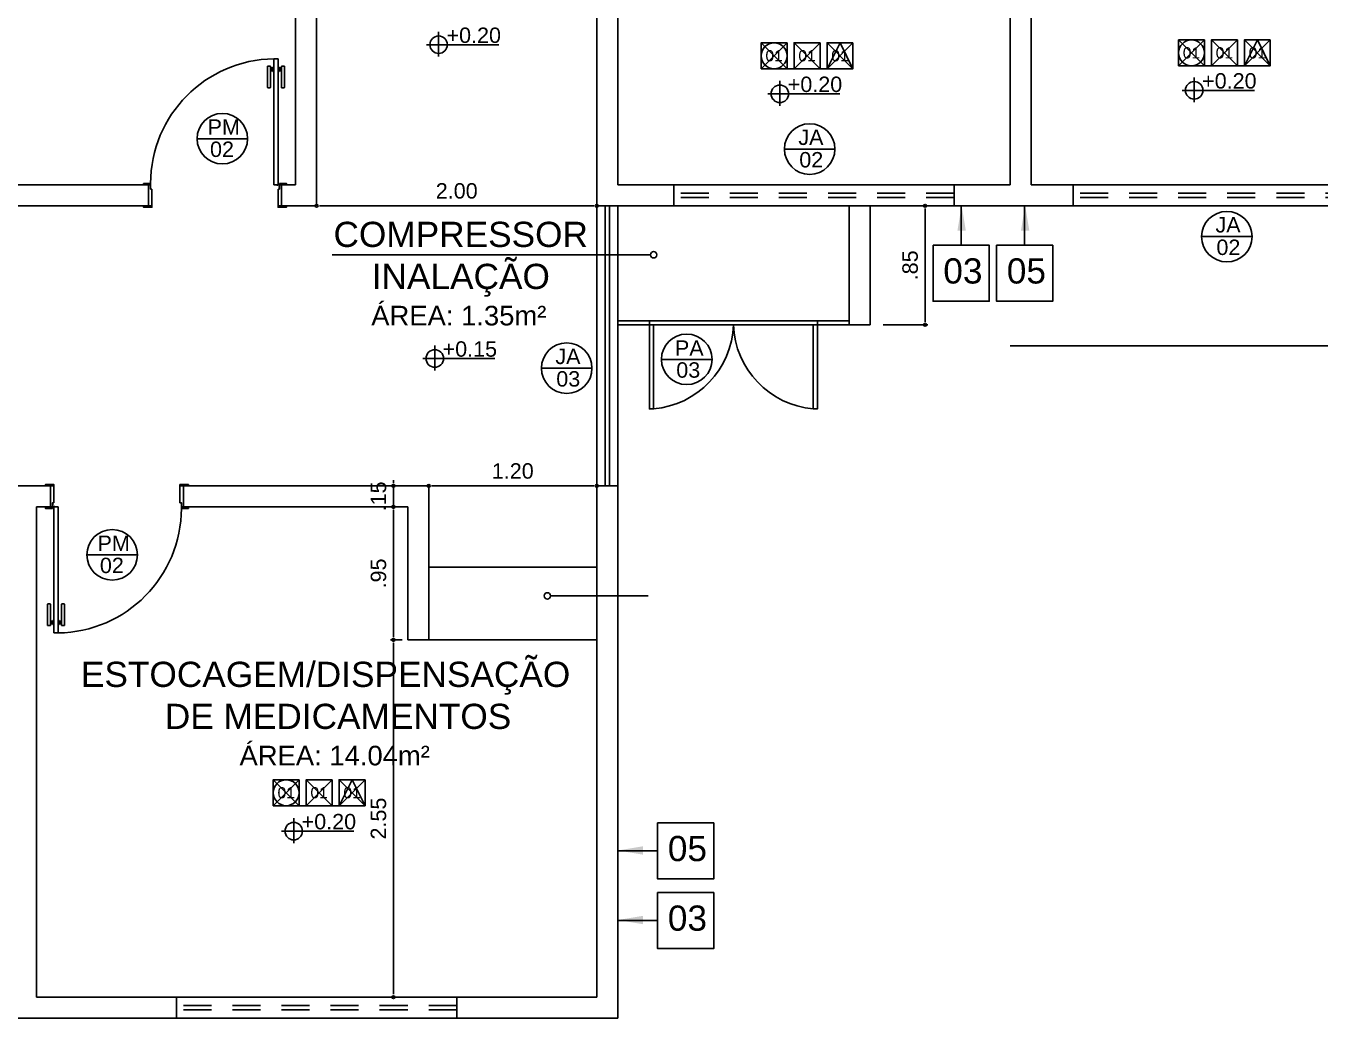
# Model space of a CAD drawing. Header units: millimetres. Extents: x 2125 to 3408, y 1171 to 1686.
# Drawn here: x 2905.72 to 2914.96, y 1466.03 to 1473.12 of the extents above; entities that cross this region are included whole.
import ezdxf
from ezdxf.enums import TextEntityAlignment as Align

# ---------------------------------------------------------------- set-up
doc = ezdxf.new("R2010")
doc.units = ezdxf.units.MM
doc.linetypes.add('CONTORNO_QUADRO_T', pattern=[0.35, 0.2, -0.15])
for name, color, linetype in [('CALÇADA', 252, 'Continuous'), ('cotas', 7, 'Continuous'), ('ESQUADRIA', 3, 'Continuous'), ('ESQUADRIAS', 7, 'Continuous'), ('Esquadrias portas', 7, 'Continuous'), ('Esquadrias_Portas', 2, 'Continuous'), ('JANELA2', 1, 'Continuous'), ('LAYOUT', 7, 'Continuous'), ('PAREDE', 4, 'Continuous'), ('TEXTO01', 7, 'Continuous'), ('TEXTO02', 3, 'Continuous'), ('TEXTO03', 2, 'Continuous'), ('TEXTO_ESP_FORRO', 62, 'Continuous'), ('TEXTO_ESP_PAREDES', 10, 'Continuous'), ('TEXTO_ESP_PISO', 150, 'Continuous')]:
    doc.layers.add(name, color=color, linetype=linetype)
doc.styles.add('ARIAL', font='sanss___.ttf')
doc.styles.add('ROMANS', font='arial.ttf')
doc.styles.get("Standard").update_dxf_attribs({"font": 'arial.ttf'})
doc.styles.add('TEXTO1', font='swissko.ttf', dxfattribs={"width": 0.6, "height": 0.1})
doc.dimstyles.new('ESCALA75', dxfattribs={"dimtxt": 0.11, "dimasz": 0.02, "dimexe": 0.02, "dimexo": 0.04, "dimgap": 0.05, "dimtad": 1, "dimzin": 4, "dimdsep": 46, "dimtxsty": 'ROMANS', "dimblk1": 'PPC', "dimblk2": 'PPC', "dimsah": 1, "dimcen": 0.02, "dimclrd": 7, "dimclre": 7, "dimclrt": 3, "dimazin": 1, "dimtfac": 1, "dimtix": 1, "dimtmove": 0, "dimatfit": 3, "dimldrblk": 'PPC', "dimfxl": 0, "dimtolj": 1, "dimtzin": 12, "dimarcsym": 0})

# ---------------------------------------------------------------- blocks, each defined once
blk = doc.blocks.new('P90_02')
at = {"layer": 'ESQUADRIAS', "color": 2}
for p, q in [((0.025, 0.075), (0.025, 0.975)), ((0.025, 0.975), (0.055, 0.975)), ((0.055, 0.975), (0.055, 0.075)), ((0.055, 0.075), (0.025, 0.075))]:
    blk.add_line(p, q, dxfattribs=at)
at = {"layer": 'ESQUADRIAS', "color": 3, "linetype": 'Continuous'}
for p, q in [((-0.02, 0.7698), (-0.02, 0.9215)), ((0, 0.9215), (0, 0.7698)), ((0.023, 0.88), (0.023, 0.92)), ((0.057, 0.88), (0.057, 0.92)), ((0.08, 0.9215), (0.08, 0.7698)), ((0.1, 0.7698), (0.1, 0.9215)), ((-0.0035, 0.7668), (-0.0175, 0.7668)), ((0.0835, 0.7668), (0.0975, 0.7668))]:
    blk.add_line(p, q, dxfattribs=at)
at = {"layer": 'ESQUADRIAS', "color": 3}
for p, q in [((0, 0.9215), (-0.02, 0.9215)), ((0, 0.91), (0.023, 0.91)), ((0, 0.9), (0.023, 0.9)), ((0, 0.89), (0.023, 0.89)), ((0.023, 0.92), (0.025, 0.92)), ((0.023, 0.88), (0.025, 0.88)), ((0.057, 0.92), (0.055, 0.92)), ((0.057, 0.88), (0.055, 0.88)), ((0.08, 0.91), (0.057, 0.91)), ((0.08, 0.9), (0.057, 0.9)), ((0.08, 0.89), (0.057, 0.89)), ((0.08, 0.9215), (0.1, 0.9215))]:
    blk.add_line(p, q, dxfattribs=at)
at = {"layer": 'ESQUADRIAS'}
for p, q in [((0.0165, 0.0585), (0.0165, 0.0615)), ((0.0315, 0.0735), (0.0285, 0.0735))]:
    blk.add_line(p, q, dxfattribs=at)
at = {"layer": 'ESQUADRIAS', "color": 3}
for points in [[(0.015, 0.085), (-0.035, 0.085), (-0.035, 0.075), (0.015, 0.075)], [(0.985, 0.085), (0.935, 0.085), (0.935, 0.075), (0.985, 0.075)], [(0.025, -0.075), (0, -0.075), (-0.035, -0.075), (-0.035, -0.085), (0.025, -0.085)], [(0.985, -0.075), (0.925, -0.075), (0.925, -0.085), (0.985, -0.085)]]:
    blk.add_lwpolyline(points, close=True, dxfattribs=at)
at = {"layer": 'ESQUADRIAS', "color": 2}
for points in [[(0.025, 0.045), (0.015, 0.045), (0.015, 0.075), (0, 0.075), (0, -0.075), (0.025, -0.075)], [(0.925, 0.045), (0.935, 0.045), (0.935, 0.075), (0.95, 0.075), (0.95, -0.075), (0.925, -0.075)]]:
    blk.add_lwpolyline(points, close=True, dxfattribs=at)
at = {"layer": 'ESQUADRIAS', "color": 1}
for points in [[(0.016, 0.0705, -0.236068), (0.015, 0.0725), (0.015, 0.07), (0.015, 0.05), (0.016, 0.05)], [(0.0195, 0.074, 0.236068), (0.0175, 0.075), (0.02, 0.075), (0.04, 0.075), (0.04, 0.074)]]:
    blk.add_lwpolyline(points, format="xyb", close=True, dxfattribs=at)
at = {"layer": 'ESQUADRIAS'}
for points in [[(0.0173, 0.0625), (0.0165, 0.0615), (0.016, 0.0615)], [(0.0173, 0.0575), (0.0165, 0.0585), (0.016, 0.0585)], [(0.0173, 0.0596), (0.0175, 0.0596), (0.0175, 0.0575), (0.0173, 0.0575), (0.0173, 0.0625), (0.0175, 0.0625), (0.0175, 0.0604), (0.0173, 0.0604)], [(0.0275, 0.0727), (0.0285, 0.0735), (0.0285, 0.074)], [(0.0304, 0.0727), (0.0304, 0.0725), (0.0325, 0.0725), (0.0325, 0.0727), (0.0275, 0.0727), (0.0275, 0.0725), (0.0296, 0.0725), (0.0296, 0.0727)], [(0.0325, 0.0727), (0.0315, 0.0735), (0.0315, 0.074)]]:
    blk.add_lwpolyline(points, dxfattribs=at)
at = {"layer": 'ESQUADRIAS', "color": 1}
blk.add_circle((0.0175, 0.0725), 0.0025, dxfattribs=at)
at = {"layer": 'ESQUADRIAS'}
blk.add_arc((0.0429, 0.083), 0.8921, 0.12949, 89.22311, dxfattribs=at)
at = {"layer": 'ESQUADRIAS', "color": 3, "linetype": 'Continuous'}
for centre, start, end in [((-0.017, 0.7698), 180, 260.53768), ((-0.003, 0.7698), 260.53768, 360), ((0.083, 0.7698), 180, 279.46232), ((0.097, 0.7698), 279.46232, 0)]:
    blk.add_arc(centre, 0.003, start, end, dxfattribs=at)
blk = doc.blocks.new('PPC')
at = {"color": 2}
blk.add_circle((0, 0), 0.5, dxfattribs=at)
blk = doc.blocks.new('*D1101')
at = {"layer": 'cotas', "color": 7, "lineweight": -2, "transparency": 16777216}
for p, q in [((2908.3448, 1469.8512), (2908.3448, 1469.8712)), ((2908.3169, 1469.8312), (2908.3648, 1469.8312)), ((2908.3448, 1469.8312), (2908.3448, 1469.6812)), ((2908.3169, 1469.6812), (2908.3648, 1469.6812)), ((2908.3448, 1469.6612), (2908.3448, 1469.6412))]:
    blk.add_line(p, q, dxfattribs=at)
at = {"layer": 'DEFPOINTS', "color": 0, "transparency": 16777216}
for p in [(2908.2769, 1469.8312), (2908.2769, 1469.6812), (2908.3448, 1469.6812)]:
    blk.add_point(p, dxfattribs=at)
at = {"layer": 'cotas', "color": 7, "lineweight": -2, "transparency": 16777216, "xscale": 0.02, "yscale": 0.02, "zscale": 0.02}
for p, rotation in [((2908.3448, 1469.8312), 270), ((2908.3448, 1469.6812), 90)]:
    blk.add_blockref('PPC', p, dxfattribs=dict(at, rotation=rotation))
at = {"layer": 'cotas', "color": 3, "transparency": 16777216, "insert": (2908.2386, 1469.7562), "char_height": 0.11, "attachment_point": 5, "rotation": 90, "style": 'ROMANS'}
blk.add_mtext('\\A1;.15', dxfattribs=at)
blk = doc.blocks.new('*D1102')
at = {"layer": 'cotas', "color": 7, "lineweight": -2, "transparency": 16777216}
for p, q in [((2908.4067, 1468.7312), (2908.3248, 1468.7312)), ((2908.3448, 1468.7112), (2908.3448, 1466.2012)), ((2908.3624, 1466.1812), (2908.3248, 1466.1812))]:
    blk.add_line(p, q, dxfattribs=at)
at = {"layer": 'DEFPOINTS', "color": 0, "transparency": 16777216}
for p in [(2908.4467, 1468.7312), (2908.3448, 1466.1812), (2908.4024, 1466.1812)]:
    blk.add_point(p, dxfattribs=at)
at = {"layer": 'cotas', "color": 7, "lineweight": -2, "transparency": 16777216, "xscale": 0.02, "yscale": 0.02, "zscale": 0.02}
for p, rotation in [((2908.3448, 1468.7312), 90), ((2908.3448, 1466.1812), 270)]:
    blk.add_blockref('PPC', p, dxfattribs=dict(at, rotation=rotation))
at = {"layer": 'cotas', "color": 3, "transparency": 16777216, "insert": (2908.2386, 1467.4562), "char_height": 0.11, "attachment_point": 5, "rotation": 90, "style": 'ROMANS'}
blk.add_mtext('\\A1;2.55', dxfattribs=at)
blk = doc.blocks.new('*D1103')
at = {"layer": 'cotas', "color": 7, "lineweight": -2, "transparency": 16777216}
for p, q in [((2909.7967, 1469.8312), (2909.7967, 1469.8512)), ((2908.5967, 1469.8312), (2908.5967, 1469.8112)), ((2908.6167, 1469.8312), (2909.7767, 1469.8312))]:
    blk.add_line(p, q, dxfattribs=at)
at = {"layer": 'DEFPOINTS', "color": 0, "transparency": 16777216}
for p in [(2908.5967, 1469.8312), (2909.7967, 1469.8312), (2909.7967, 1469.8312)]:
    blk.add_point(p, dxfattribs=at)
at = {"layer": 'cotas', "color": 7, "lineweight": -2, "transparency": 16777216, "xscale": 0.02, "yscale": 0.02, "zscale": 0.02, "rotation": 180}
blk.add_blockref('PPC', (2908.5967, 1469.8312), dxfattribs=at)
at = {"layer": 'cotas', "color": 7, "lineweight": -2, "transparency": 16777216, "xscale": 0.02, "yscale": 0.02, "zscale": 0.02}
blk.add_blockref('PPC', (2909.7967, 1469.8312), dxfattribs=at)
at = {"layer": 'cotas', "color": 3, "transparency": 16777216, "insert": (2909.1967, 1469.9374), "char_height": 0.11, "attachment_point": 5, "style": 'ROMANS'}
blk.add_mtext('\\A1;1.20', dxfattribs=at)
blk = doc.blocks.new('*D1104')
at = {"layer": 'cotas', "color": 7, "lineweight": -2, "transparency": 16777216}
for p, q in [((2907.7967, 1471.8312), (2907.7967, 1471.8512)), ((2907.8167, 1471.8312), (2909.7767, 1471.8312)), ((2909.7967, 1471.8312), (2909.7967, 1471.8512))]:
    blk.add_line(p, q, dxfattribs=at)
at = {"layer": 'DEFPOINTS', "color": 0, "transparency": 16777216}
for p in [(2907.7967, 1471.8312), (2909.7967, 1471.8312), (2909.7967, 1471.8312)]:
    blk.add_point(p, dxfattribs=at)
at = {"layer": 'cotas', "color": 7, "lineweight": -2, "transparency": 16777216, "xscale": 0.02, "yscale": 0.02, "zscale": 0.02, "rotation": 180}
blk.add_blockref('PPC', (2907.7967, 1471.8312), dxfattribs=at)
at = {"layer": 'cotas', "color": 7, "lineweight": -2, "transparency": 16777216, "xscale": 0.02, "yscale": 0.02, "zscale": 0.02}
blk.add_blockref('PPC', (2909.7967, 1471.8312), dxfattribs=at)
at = {"layer": 'cotas', "color": 3, "transparency": 16777216, "insert": (2908.7967, 1471.9374), "char_height": 0.11, "attachment_point": 5, "style": 'ROMANS'}
blk.add_mtext('\\A1;2.00', dxfattribs=at)
blk = doc.blocks.new('Esp_Pis_Par_For_Esc100')
at = {"layer": 'DEFPOINTS'}
for p, q in [((0, 0.37), (0.37, 0)), ((0.37, 0.37), (0, 0)), ((0.47, 0.37), (0.84, 0)), ((0.84, 0.37), (0.47, 0)), ((0.94, 0.37), (1.31, 0)), ((1.31, 0.37), (0.94, 0)), ((0.47, 0), (0.37, 0)), ((0.94, 0), (0.84, 0))]:
    blk.add_line(p, q, dxfattribs=at)
for points in [[(0.37, 0.37), (0.37, 0), (0, 0), (0, 0.37)], [(1.31, 0.37), (1.31, 0), (0.94, 0), (0.94, 0.37)]]:
    blk.add_lwpolyline(points, close=True, dxfattribs=at)
at = {"layer": 'TEXTO_ESP_FORRO'}
blk.add_lwpolyline([(0.94, 0), (1.125, 0.37), (1.31, 0)], close=True, dxfattribs=at)
at = {"layer": 'TEXTO_ESP_PAREDES'}
blk.add_lwpolyline([(0.84, 0.37), (0.84, 0), (0.47, 0), (0.47, 0.37)], close=True, dxfattribs=at)
at = {"layer": 'TEXTO_ESP_PISO'}
blk.add_circle((0.185, 0.185), 0.185, dxfattribs=at)
at = {"layer": 'TEXTO_ESP_FORRO', "color": 3, "linetype": 'ByBlock', "style": 'ARIAL', "text_generation_flag": 6}
blk.add_attdef('FOR', text='', height=0.16, rotation=180, dxfattribs=at).set_placement((1.125, 0.185), align=Align.MIDDLE_CENTER)
at = {"layer": 'TEXTO_ESP_PAREDES', "color": 3, "linetype": 'ByBlock', "ltscale": 0.0001, "style": 'ARIAL', "text_generation_flag": 6}
blk.add_attdef('PAR', text='', height=0.16, rotation=180, dxfattribs=at).set_placement((0.655, 0.185), align=Align.MIDDLE_CENTER)
at = {"layer": 'TEXTO_ESP_PISO', "color": 3, "linetype": 'ByBlock', "style": 'ARIAL', "text_generation_flag": 6}
blk.add_attdef('PIS', text='', height=0.16, rotation=180, dxfattribs=at).set_placement((0.185, 0.185), align=Align.MIDDLE_CENTER)
blk = doc.blocks.new('*D1107')
at = {"layer": 'cotas', "color": 7, "lineweight": -2, "transparency": 16777216}
for p, q in [((2911.8393, 1471.8312), (2912.1593, 1471.8312)), ((2912.1393, 1471.8112), (2912.1393, 1471.0012)), ((2911.8393, 1470.9812), (2912.1593, 1470.9812))]:
    blk.add_line(p, q, dxfattribs=at)
at = {"layer": 'DEFPOINTS', "color": 0, "transparency": 16777216}
for p in [(2911.7467, 1471.8312), (2911.7467, 1470.9812), (2912.1393, 1470.9812)]:
    blk.add_point(p, dxfattribs=at)
at = {"layer": 'cotas', "color": 7, "lineweight": -2, "transparency": 16777216, "xscale": 0.02, "yscale": 0.02, "zscale": 0.02}
for p, rotation in [((2912.1393, 1471.8312), 90), ((2912.1393, 1470.9812), 270)]:
    blk.add_blockref('PPC', p, dxfattribs=dict(at, rotation=rotation))
at = {"layer": 'cotas', "color": 3, "transparency": 16777216, "insert": (2912.0332, 1471.4062), "char_height": 0.11, "attachment_point": 5, "rotation": 90, "style": 'ROMANS'}
blk.add_mtext('\\A1;.85', dxfattribs=at)
blk = doc.blocks.new('new block4')
at = {"layer": 'TEXTO01'}
h = blk.add_hatch(dxfattribs=at)
h.set_pattern_fill('ANGLE', color=256)
h.set_pattern_definition([(0, (-2260.456, -913.906), (0, 6.985), [5.08, -1.905]), (90, (-2260.456, -913.906), (-6.985, 4e-16), [5.08, -1.905])])
h.paths.add_polyline_path([(0, 0), (0, -0.0624, 0.414214), (0.0624, 0)])
h.paths.add_polyline_path([(0, 0), (0, 0.0624, 0.414214), (-0.0624, 0)])
for q in [(0, 0.093), (-0.0862, 0), (0.4292, 0), (0, -0.0852)]:
    blk.add_line((0, 0), q, dxfattribs=at)
blk.add_circle((0, 0), 0.0624, dxfattribs=at)
blk = doc.blocks.new('*D1110')
at = {"layer": 'cotas', "color": 7, "lineweight": -2, "transparency": 16777216}
for p, q in [((2908.4067, 1469.6812), (2908.3248, 1469.6812)), ((2908.3448, 1468.7512), (2908.3448, 1469.6612)), ((2908.4067, 1468.7312), (2908.3248, 1468.7312))]:
    blk.add_line(p, q, dxfattribs=at)
at = {"layer": 'DEFPOINTS', "color": 0, "transparency": 16777216}
for p in [(2908.3448, 1469.6812), (2908.4467, 1469.6812), (2908.4467, 1468.7312)]:
    blk.add_point(p, dxfattribs=at)
at = {"layer": 'cotas', "color": 7, "lineweight": -2, "transparency": 16777216, "xscale": 0.02, "yscale": 0.02, "zscale": 0.02}
for p, rotation in [((2908.3448, 1469.6812), 90), ((2908.3448, 1468.7312), 270)]:
    blk.add_blockref('PPC', p, dxfattribs=dict(at, rotation=rotation))
at = {"layer": 'cotas', "color": 3, "transparency": 16777216, "insert": (2908.2386, 1469.2062), "char_height": 0.11, "attachment_point": 5, "rotation": 90, "style": 'ROMANS'}
blk.add_mtext('\\A1;.95', dxfattribs=at)

msp = doc.modelspace()

# ---------------------------------------------------------------- hatches: boundary and pattern name
at = {"layer": 'TEXTO01'}
h = msp.add_hatch(dxfattribs=at)
h.set_pattern_fill('ANGLE', color=256)
h.set_pattern_definition([(0, (625.045, 588.876), (0, 6.985), [5.08, -1.905]), (90, (625.045, 588.876), (-6.985, 4e-16), [5.08, -1.905])])
h.paths.add_polyline_path([(2910.2251, 1471.4816, 1), (2910.1795, 1471.4816, 1)])
h = msp.add_hatch(dxfattribs=at)
h.set_pattern_fill('ANGLE', color=256)
h.set_pattern_definition([(0, (624.286, 586.4406), (0, 6.985), [5.08, -1.905]), (90, (624.286, 586.4406), (-6.985, 4e-16), [5.08, -1.905])])
h.paths.add_polyline_path([(2909.4663, 1469.0461, 1), (2909.4207, 1469.0461, 1)])

# ---------------------------------------------------------------- linework, layer by layer
for p, q in [((2912.3972, 1471.5493), (2912.3972, 1471.8312)), ((2912.8503, 1471.5493), (2912.8503, 1471.8312)), ((2911.5967, 1471.0112), (2909.9467, 1471.0112)), ((2911.5967, 1470.9812), (2909.9467, 1470.9812)), ((2910.162, 1469.0459), (2909.4663, 1469.0459)), ((2910.2309, 1467.225), (2909.949, 1467.225)), ((2910.2309, 1466.7282), (2909.949, 1466.7282))]:
    msp.add_line(p, q)
at = {"linetype": 'Continuous'}
for p, q in [((2909.7967, 1469.2512), (2908.5967, 1469.2512)), ((2909.7967, 1468.7312), (2908.4467, 1468.7312))]:
    msp.add_line(p, q, dxfattribs=at)
for points in [[(2912.1972, 1471.5493), (2912.5972, 1471.5493), (2912.5972, 1471.1493), (2912.1972, 1471.1493)], [(2912.6503, 1471.5493), (2913.0503, 1471.5493), (2913.0503, 1471.1493), (2912.6503, 1471.1493)], [(2910.2309, 1467.425), (2910.6309, 1467.425), (2910.6309, 1467.025), (2910.2309, 1467.025)], [(2910.2309, 1466.9282), (2910.6309, 1466.9282), (2910.6309, 1466.5282), (2910.2309, 1466.5282)]]:
    msp.add_lwpolyline(points, close=True)
at = {"layer": 'CALÇADA', "linetype": 'Continuous'}
msp.add_line((2919.0967, 1470.8312), (2912.7467, 1470.8312), dxfattribs=at)
at = {"layer": 'ESQUADRIA', "linetype": 'CONTORNO_QUADRO_T'}
for p, q in [((2912.3467, 1471.9212), (2910.3467, 1471.9212)), ((2912.3467, 1471.8912), (2910.3467, 1471.8912)), ((2915.1967, 1471.9212), (2913.1967, 1471.9212)), ((2915.1967, 1471.8912), (2913.1967, 1471.8912)), ((2908.7967, 1466.1212), (2906.7967, 1466.1212)), ((2908.7967, 1466.0912), (2906.7967, 1466.0912))]:
    msp.add_line(p, q, dxfattribs=at)
at = {"layer": 'ESQUADRIA'}
for p, q in [((2909.8567, 1471.8312), (2909.8567, 1469.8312)), ((2909.8867, 1471.8312), (2909.8867, 1469.8312))]:
    msp.add_line(p, q, dxfattribs=at)
at = {"layer": 'Esquadrias portas'}
for centre, start, end in [((2910.1471, 1471.0039), 275.01546, 357.92214), ((2911.3964, 1471.0039), 182.07786, 264.98454)]:
    msp.add_arc(centre, 0.6251, start, end, dxfattribs=at)
at = {"layer": 'Esquadrias_Portas'}
for p, q in [((2910.1717, 1470.9812), (2910.1717, 1471.0112)), ((2911.3717, 1470.9812), (2911.3717, 1471.0112))]:
    msp.add_line(p, q, dxfattribs=at)
for points in [[(2910.2017, 1470.9812), (2910.2017, 1470.3812), (2910.1717, 1470.3812), (2910.1717, 1470.9812), (2910.2017, 1470.9812)], [(2911.3717, 1470.9812), (2911.3717, 1470.3812), (2911.3417, 1470.3812), (2911.3417, 1470.9812), (2911.3717, 1470.9812)]]:
    msp.add_lwpolyline(points, dxfattribs=at)
at = {"layer": 'JANELA2'}
for p, q in [((2910.3467, 1471.9812), (2910.3467, 1471.8312)), ((2912.3467, 1471.9812), (2912.3467, 1471.8312)), ((2913.1967, 1471.9812), (2913.1967, 1471.8312)), ((2909.7967, 1469.8312), (2909.7967, 1471.8312)), ((2909.9467, 1469.8312), (2909.9467, 1471.8312)), ((2906.7967, 1466.1812), (2906.7967, 1466.0312)), ((2908.7967, 1466.1812), (2908.7967, 1466.0312))]:
    msp.add_line(p, q, dxfattribs=at)
at = {"layer": 'LAYOUT'}
for points in [[(2912.3704, 1471.6535), (2912.4004, 1471.8335), (2912.4304, 1471.6535)], [(2912.8236, 1471.6535), (2912.8536, 1471.8335), (2912.8836, 1471.6535)], [(2910.1267, 1467.1983), (2909.9467, 1467.2283), (2910.1267, 1467.2583)], [(2910.1267, 1466.7015), (2909.9467, 1466.7315), (2910.1267, 1466.7615)]]:
    msp.add_solid(points, dxfattribs=at)
at = {"layer": 'PAREDE'}
for p, q in [((2907.7967, 1475.6312), (2907.7967, 1471.8312)), ((2907.6467, 1475.4812), (2907.6467, 1471.9812))]:
    msp.add_line(p, q, dxfattribs=at)
at = {"layer": 'PAREDE', "linetype": 'Continuous'}
for p, q in [((2909.7967, 1475.6312), (2909.7967, 1471.8312)), ((2909.9467, 1475.4812), (2909.9467, 1471.9812)), ((2912.7467, 1475.4812), (2912.7467, 1471.9812)), ((2912.8967, 1475.4812), (2912.8967, 1471.9812)), ((2906.5617, 1471.9812), (2901.7967, 1471.9812)), ((2907.6467, 1471.9812), (2907.5817, 1471.9812)), ((2912.7467, 1471.9812), (2909.9467, 1471.9812)), ((2917.1467, 1471.9812), (2912.8967, 1471.9812)), ((2906.5617, 1471.8312), (2901.6467, 1471.8312)), ((2907.7967, 1471.8312), (2907.5817, 1471.8312)), ((2920.0967, 1471.8312), (2909.7967, 1471.8312)), ((2911.5967, 1470.9812), (2911.5967, 1471.8312)), ((2911.7467, 1470.9812), (2911.7467, 1471.8312)), ((2911.5967, 1470.9812), (2911.7467, 1470.9812)), ((2905.8617, 1469.8312), (2905.5817, 1469.8312)), ((2908.5967, 1469.8312), (2906.8817, 1469.8312)), ((2908.5967, 1469.8312), (2908.5967, 1468.7312)), ((2909.7967, 1469.8312), (2909.7967, 1466.1812)), ((2909.7967, 1469.8312), (2909.9467, 1469.8312)), ((2909.9467, 1469.8312), (2909.9467, 1466.0312)), ((2905.7967, 1469.6812), (2905.7967, 1466.1812)), ((2905.8617, 1469.6812), (2905.7967, 1469.6812)), ((2908.4467, 1469.6812), (2906.8817, 1469.6812)), ((2908.4467, 1469.6812), (2908.4467, 1468.7312)), ((2909.7967, 1466.1812), (2905.7967, 1466.1812)), ((2909.9467, 1466.0312), (2894.7467, 1466.0312))]:
    msp.add_line(p, q, dxfattribs=at)
at = {"layer": 'TEXTO01'}
for p, q in [((2906.9432, 1472.3106), (2907.3039, 1472.3106)), ((2911.1357, 1472.2364), (2911.4965, 1472.2364)), ((2914.113, 1471.6113), (2914.4737, 1471.6113)), ((2910.1795, 1471.4814), (2907.9081, 1471.4814)), ((2910.2583, 1470.7349), (2910.619, 1470.7349)), ((2909.4014, 1470.6719), (2909.7622, 1470.6719)), ((2906.1573, 1469.3392), (2906.518, 1469.3392))]:
    msp.add_line(p, q, dxfattribs=at)
for centre, radius in [((2907.1236, 1472.3106), 0.1804), ((2911.3161, 1472.2364), 0.1804), ((2914.2934, 1471.6113), 0.1804), ((2910.2023, 1471.4816), 0.0228), ((2910.4386, 1470.7349), 0.1804), ((2909.5818, 1470.6719), 0.1804), ((2906.3376, 1469.3392), 0.1804), ((2909.4435, 1469.0461), 0.0228)]:
    msp.add_circle(centre, radius, dxfattribs=at)

# ---------------------------------------------------------------- block references
at = {"layer": 'ESQUADRIAS', "xscale": -1}
msp.add_blockref('P90_02', (2907.5467, 1471.9062), dxfattribs=at)
at = {"layer": 'ESQUADRIAS', "xscale": -1, "rotation": 180}
msp.add_blockref('P90_02', (2905.8967, 1469.7562), dxfattribs=at)
at = {"layer": 'TEXTO01'}
for p in [(2908.6674, 1472.9815), (2911.1031, 1472.631), (2914.0605, 1472.6557), (2908.6401, 1470.7411), (2907.6335, 1467.3665)]:
    msp.add_blockref('new block4', p, dxfattribs=at)
at = {"layer": 'TEXTO02', "xscale": 0.5, "yscale": 0.5, "zscale": 0.5}
for p in [(2910.9699, 1472.8102), (2913.9486, 1472.831), (2907.4874, 1467.5481)]:
    msp.add_blockref('Esp_Pis_Par_For_Esc100', p, dxfattribs=at).add_auto_attribs({'PIS': '01', 'PAR': '01', 'FOR': '01'})

# ---------------------------------------------------------------- texts
at = {"layer": 'cotas', "ltscale": 0.0001, "char_height": 0.11, "width": 0.503613, "attachment_point": 1, "style": 'TEXTO1'}
for s, insert in [('\\pi0.06832;{\\fSansSerif|b0|i0|c2|p2;\\W1;+0.20}', (2908.6555, 1473.1043)), ('\\pi0.06832;{\\fSansSerif|b0|i0|c2|p2;\\W1;+0.20}', (2911.0911, 1472.7538)), ('\\pi0.06832;{\\fSansSerif|b0|i0|c2|p2;\\W1;+0.20}', (2914.0485, 1472.7785)), ('\\pi0.06779;{\\fSansSerif|b0|i0|c2|p2;\\W1;+0.15}', (2908.6281, 1470.8639)), ('\\pi0.06832;{\\fSansSerif|b0|i0|c2|p2;\\W1;+0.20}', (2907.6216, 1467.4893))]:
    msp.add_mtext(s, dxfattribs=dict(at, insert=insert))
at = {"layer": 'TEXTO01', "ltscale": 0.0001, "char_height": 0.11, "width": 0.330365, "attachment_point": 1, "style": 'TEXTO1'}
for s, insert in [('{\\fSansSerif|b0|i0|c2|p2;\\W1;PM}', (2907.0188, 1472.4485)), ('{\\fSansSerif|b0|i0|c2|p2;\\W1;JA}', (2911.235, 1472.3759)), ('{\\fSansSerif|b0|i0|c2|p2;\\W1;02}', (2907.0359, 1472.2901)), ('{\\fSansSerif|b0|i0|c2|p2;\\W1;02}', (2911.2417, 1472.2153)), ('{\\fSansSerif|b0|i0|c2|p2;\\W1;JA}', (2914.2122, 1471.7508)), ('{\\fSansSerif|b0|i0|c2|p2;\\W1;02}', (2914.219, 1471.5901)), ('{\\fSansSerif|b0|i0|c2|p2;\\W1;PA}', (2910.3543, 1470.8706)), ('{\\fSansSerif|b0|i0|c2|p2;\\W1;JA}', (2909.5007, 1470.8114)), ('{\\fSansSerif|b0|i0|c2|p2;\\W1;03}', (2910.3639, 1470.714)), ('{\\fSansSerif|b0|i0|c2|p2;\\W1;03}', (2909.5074, 1470.6507)), ('{\\fSansSerif|b0|i0|c2|p2;\\W1;PM}', (2906.2329, 1469.4771)), ('{\\fSansSerif|b0|i0|c2|p2;\\W1;02}', (2906.25, 1469.3187))]:
    msp.add_mtext(s, dxfattribs=dict(at, insert=insert))
at = {"layer": 'TEXTO02', "ltscale": 0.0001, "char_height": 0.18, "attachment_point": 1}
for s, insert in [('03', (2912.2697, 1471.4564)), ('05', (2912.7228, 1471.4564)), ('05', (2910.3034, 1467.3321)), ('03', (2910.3034, 1466.8353))]:
    msp.add_mtext(s, dxfattribs=dict(at, insert=insert))
at = {"layer": 'TEXTO03', "ltscale": 0.0001, "char_height": 0.12, "width": 3.592802, "attachment_point": 1, "style": 'TEXTO1'}
for s, insert in [('\\pi0.91591;{\\fSansSerif|b0|i0|c2|p2;\\H1.5x;\\W1;\\C2;COMPRESSOR \\P\\pi1.1889;INALAÇÃO\\P\\pi1.1854;\\H0.7778x;\\C3;ÁREA: 1.35m²}', (2907.0013, 1471.7174)), ('{\\fSansSerif|b0|i0|c2|p2;\\H1.5x;\\W1;\\C2;ESTOCAGEM/DISPENSAÇÃO\\P\\pi0.59899;DE MEDICAMENTOS\\P\\pi1.132;\\H0.77777x;\\C3;ÁREA: 14.04m²}', (2906.1145, 1468.576))]:
    msp.add_mtext(s, dxfattribs=dict(at, insert=insert))

# ---------------------------------------------------------------- dimensions: what is measured, and where the dimension line sits
at = {"layer": 'cotas'}
for base, p1, p2, picture, middle in [((2909.7967, 1471.8312), (2907.7967, 1471.8312), (2909.7967, 1471.8312), '*D1104', (2908.7967, 1471.9374)), ((2909.7967, 1469.8312), (2908.5967, 1469.8312), (2909.7967, 1469.8312), '*D1103', (2909.1967, 1469.9374))]:
    dim = msp.add_linear_dim(base=base, p1=p1, p2=p2, dimstyle='ESCALA75', dxfattribs=at)
    dim.commit()
    dim.dimension.update_dxf_attribs({"geometry": picture, "text_midpoint": middle})
for base, p1, p2, picture, middle in [((2912.1393, 1470.9812), (2911.7467, 1471.8312), (2911.7467, 1470.9812), '*D1107', (2912.0332, 1471.4062)), ((2908.3448, 1469.6812), (2908.2769, 1469.8312), (2908.2769, 1469.6812), '*D1101', (2908.2386, 1469.7562)), ((2908.3448, 1469.6812), (2908.4467, 1468.7312), (2908.4467, 1469.6812), '*D1110', (2908.2386, 1469.2062))]:
    dim = msp.add_linear_dim(base=base, p1=p1, p2=p2, angle=90, dimstyle='ESCALA75', dxfattribs=at)
    dim.commit()
    dim.dimension.update_dxf_attribs({"geometry": picture, "text_midpoint": middle})
dim = msp.add_linear_dim(base=(2908.3448, 1466.1812), p1=(2908.4467, 1468.7312), p2=(2908.4024, 1466.1812), angle=90, dimstyle='ESCALA75', override={"dimtmove": 1}, dxfattribs=at)
dim.commit()
dim.dimension.update_dxf_attribs({"geometry": '*D1102', "text_midpoint": (2908.2386, 1467.4562)})

doc.saveas('drawing.dxf')
